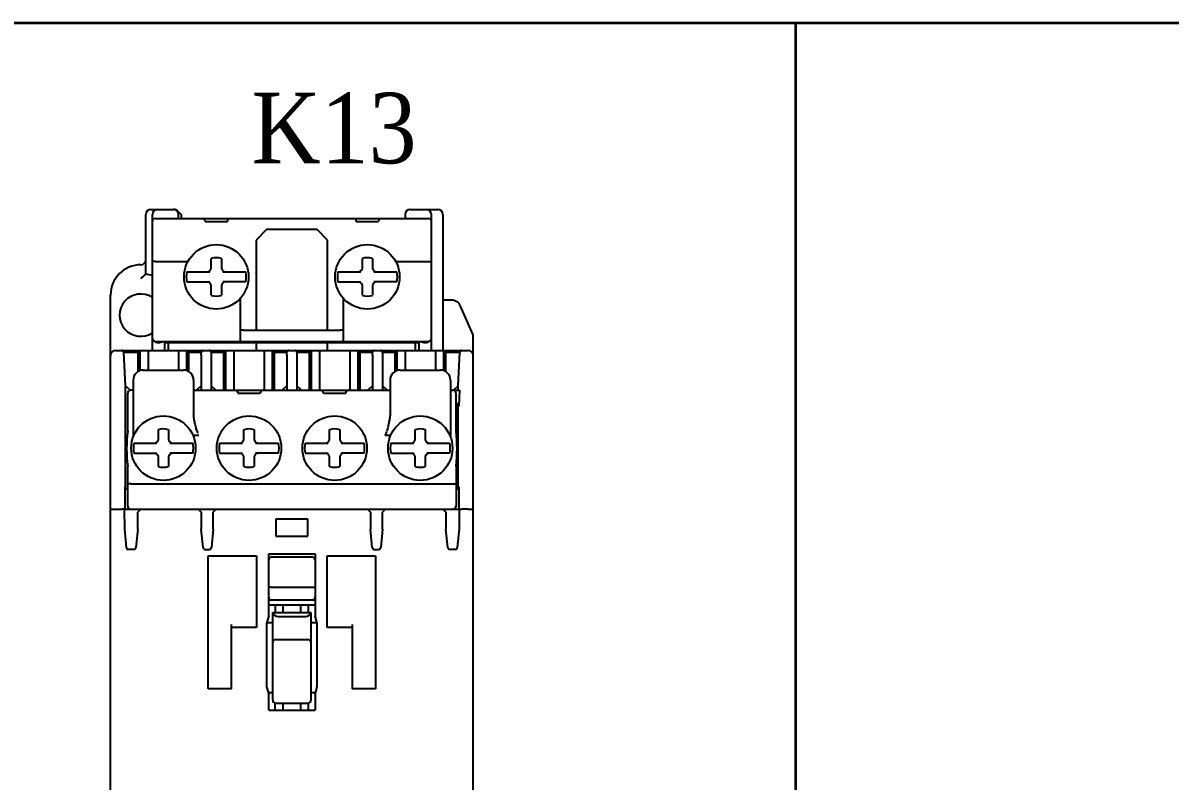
# Model space of a CAD drawing. Header units: millimetres. Extents: x 0 to 19090, y 0 to 12100.
# Drawn here: x 17048.4 to 17162.3, y 10479.6 to 10554.9 of the extents above; entities that cross this region are included whole.
import ezdxf

# ---------------------------------------------------------------- set-up
doc = ezdxf.new("R2010")
doc.units = ezdxf.units.MM
doc.header["$MEASUREMENT"] = 0
doc.layers.add('mang', color=4, linetype='Continuous')
doc.layers.add('NetDam', color=7, linetype='Continuous', lineweight=35)
doc.styles.add('HOATBF.shx', font='', dxfattribs={"width": 0.9})
doc.styles.get('HOATBF.shx').set_extended_font_data('.VnAvant')

msp = doc.modelspace()

# ---------------------------------------------------------------- linework, layer by layer
at = {"color": 7, "linetype": 'Continuous'}
for p, q in [((17061.09, 10536.37), (17063.39, 10536.37)), ((17063.74, 10536.23), (17064.09, 10535.87)), ((17086.84, 10536.37), (17089.59, 10536.37)), ((17060.59, 10529.94), (17060.59, 10535.87)), ((17061.24, 10522.37), (17061.24, 10535.87)), ((17061.54, 10535.47), (17088.64, 10535.47)), ((17063.84, 10535.47), (17063.84, 10535.87)), ((17064.09, 10535.87), (17064.09, 10535.47)), ((17066.49, 10535.17), (17068.69, 10535.17)), ((17081.49, 10535.17), (17083.69, 10535.17)), ((17086.34, 10535.87), (17086.34, 10535.47)), ((17088.94, 10522.37), (17088.94, 10535.87)), ((17090.09, 10535.87), (17090.09, 10522.37)), ((17072.59, 10534.37), (17071.54, 10533.32)), ((17077.59, 10534.37), (17072.59, 10534.37)), ((17078.64, 10533.32), (17077.59, 10534.37)), ((17071.54, 10533.32), (17071.54, 10524.37)), ((17078.64, 10524.37), (17078.64, 10533.32)), ((17061.54, 10531.21), (17064.78, 10531.21)), ((17066.97, 10530.3), (17067.09, 10530.51)), ((17067.09, 10530.51), (17067.09, 10531.51)), ((17068.09, 10531.51), (17068.09, 10530.51)), ((17068.09, 10530.51), (17068.21, 10530.3)), ((17081.97, 10530.3), (17082.09, 10530.51)), ((17082.09, 10530.51), (17082.09, 10531.51)), ((17083.09, 10531.51), (17083.09, 10530.51)), ((17083.09, 10530.51), (17083.21, 10530.3)), ((17085.4, 10531.21), (17088.64, 10531.21)), ((17064.66, 10530.17), (17066.95, 10530.17)), ((17066.76, 10530.17), (17066.97, 10530.3)), ((17068.21, 10530.3), (17068.43, 10530.17)), ((17068.24, 10530.17), (17070.53, 10530.17)), ((17079.66, 10530.17), (17081.95, 10530.17)), ((17081.76, 10530.17), (17081.97, 10530.3)), ((17083.21, 10530.3), (17083.43, 10530.17)), ((17083.24, 10530.17), (17085.53, 10530.17)), ((17064.66, 10529.17), (17066.95, 10529.17)), ((17066.97, 10529.05), (17066.76, 10529.17)), ((17067.09, 10528.84), (17066.97, 10529.05)), ((17067.09, 10527.84), (17067.09, 10528.84)), ((17068.21, 10529.05), (17068.09, 10528.84)), ((17068.09, 10528.84), (17068.09, 10527.84)), ((17068.43, 10529.17), (17068.21, 10529.05)), ((17070.53, 10529.17), (17068.24, 10529.17)), ((17071.54, 10528.72), (17071.59, 10528.72)), ((17079.66, 10529.17), (17081.95, 10529.17)), ((17081.97, 10529.05), (17081.76, 10529.17)), ((17082.09, 10528.84), (17081.97, 10529.05)), ((17082.09, 10527.84), (17082.09, 10528.84)), ((17083.21, 10529.05), (17083.09, 10528.84)), ((17083.09, 10528.84), (17083.09, 10527.84)), ((17083.43, 10529.17), (17083.21, 10529.05)), ((17085.53, 10529.17), (17083.24, 10529.17)), ((17057.09, 10461.87), (17057.09, 10527.87)), ((17069.99, 10523.27), (17069.99, 10527.56)), ((17080.19, 10527.56), (17080.19, 10523.27)), ((17090.93, 10527.37), (17090.09, 10527.37)), ((17093.05, 10523.97), (17091.85, 10526.77)), ((17070.29, 10524.37), (17079.89, 10524.37)), ((17093.09, 10461.87), (17093.09, 10523.77)), ((17061.54, 10523.27), (17088.64, 10523.27)), ((17061.74, 10523.17), (17061.94, 10523.17)), ((17062.44, 10523.27), (17062.44, 10522.37)), ((17062.44, 10523.17), (17087.74, 10523.17)), ((17062.84, 10522.37), (17062.84, 10523.17)), ((17063.84, 10523.27), (17063.84, 10523.17)), ((17064.04, 10523.27), (17064.04, 10523.17)), ((17066.04, 10523.27), (17066.04, 10523.17)), ((17067.64, 10523.27), (17067.64, 10523.17)), ((17071.59, 10522.37), (17071.59, 10523.27)), ((17078.59, 10523.27), (17078.59, 10522.37)), ((17082.54, 10523.17), (17082.54, 10523.27)), ((17084.14, 10523.27), (17084.14, 10523.17)), ((17086.14, 10523.27), (17086.14, 10523.17)), ((17086.34, 10523.17), (17086.34, 10523.27)), ((17087.34, 10523.17), (17087.34, 10522.37)), ((17087.74, 10522.37), (17087.74, 10523.27)), ((17088.24, 10523.17), (17088.44, 10523.17)), ((17057.59, 10522.37), (17092.59, 10522.37)), ((17058.59, 10518.87), (17058.4, 10522.19)), ((17059.84, 10522.17), (17058.4, 10522.17)), ((17059.84, 10522.17), (17060.04, 10522.37)), ((17059.84, 10520.29), (17059.84, 10522.17)), ((17060.04, 10520.38), (17060.04, 10522.37)), ((17060.84, 10522.37), (17060.84, 10520.42)), ((17063.84, 10522.37), (17063.84, 10520.42)), ((17064.64, 10522.37), (17064.64, 10520.38)), ((17064.64, 10522.37), (17064.84, 10522.17)), ((17064.84, 10522.17), (17064.84, 10520.29)), ((17066.09, 10522.17), (17064.84, 10522.17)), ((17066.09, 10521.94), (17066.09, 10522.17)), ((17066.09, 10521.93), (17066.09, 10518.42)), ((17067.09, 10522.17), (17067.09, 10521.94)), ((17068.34, 10522.17), (17067.09, 10522.17)), ((17067.09, 10521.93), (17067.09, 10518.42)), ((17068.34, 10522.17), (17068.54, 10522.37)), ((17068.34, 10518.42), (17068.34, 10522.17)), ((17068.54, 10518.42), (17068.54, 10522.37)), ((17069.34, 10522.37), (17069.34, 10518.42)), ((17072.34, 10522.37), (17072.34, 10518.42)), ((17073.14, 10522.37), (17073.14, 10518.42)), ((17073.14, 10522.37), (17073.34, 10522.17)), ((17073.34, 10522.17), (17073.34, 10518.42)), ((17074.59, 10522.17), (17073.34, 10522.17)), ((17074.59, 10521.94), (17074.59, 10522.17)), ((17074.59, 10521.93), (17074.59, 10518.42)), ((17075.59, 10522.17), (17075.59, 10521.94)), ((17076.84, 10522.17), (17075.59, 10522.17)), ((17075.59, 10521.93), (17075.59, 10518.42)), ((17076.84, 10522.17), (17077.04, 10522.37)), ((17076.84, 10518.42), (17076.84, 10522.17)), ((17077.04, 10518.42), (17077.04, 10522.37)), ((17077.84, 10522.37), (17077.84, 10518.42)), ((17080.84, 10522.37), (17080.84, 10518.42)), ((17081.64, 10522.37), (17081.64, 10518.42)), ((17081.64, 10522.37), (17081.84, 10522.17)), ((17081.84, 10522.17), (17081.84, 10518.42)), ((17083.09, 10522.17), (17081.84, 10522.17)), ((17083.09, 10521.94), (17083.09, 10522.17)), ((17083.09, 10521.93), (17083.09, 10518.42)), ((17084.09, 10522.17), (17084.09, 10521.94)), ((17085.34, 10522.17), (17084.09, 10522.17)), ((17084.09, 10521.93), (17084.09, 10518.42)), ((17085.34, 10522.17), (17085.54, 10522.37)), ((17085.34, 10520.29), (17085.34, 10522.17)), ((17085.54, 10520.38), (17085.54, 10522.37)), ((17086.34, 10522.37), (17086.34, 10520.42)), ((17089.34, 10522.37), (17089.34, 10520.42)), ((17090.14, 10522.37), (17090.14, 10520.38)), ((17090.14, 10522.37), (17090.34, 10522.17)), ((17090.34, 10522.17), (17090.34, 10520.29)), ((17091.78, 10522.17), (17090.34, 10522.17)), ((17091.59, 10518.87), (17091.78, 10522.19)), ((17060.34, 10520.42), (17064.34, 10520.42)), ((17085.84, 10520.42), (17089.84, 10520.42)), ((17059.34, 10519.42), (17059.34, 10513.94)), ((17065.34, 10519.42), (17065.34, 10516.18)), ((17084.84, 10519.42), (17084.84, 10516.18)), ((17090.84, 10519.42), (17090.84, 10513.94)), ((17058.59, 10508.62), (17058.59, 10518.87)), ((17059.05, 10518.42), (17058.59, 10518.87)), ((17058.79, 10514.37), (17058.79, 10518.12)), ((17059.34, 10518.42), (17059.09, 10518.42)), ((17065.34, 10518.42), (17084.84, 10518.42)), ((17066.09, 10518.87), (17065.64, 10518.42)), ((17067.54, 10518.42), (17067.09, 10518.87)), ((17069.74, 10518.12), (17071.94, 10518.12)), ((17074.59, 10518.87), (17074.14, 10518.42)), ((17076.04, 10518.42), (17075.59, 10518.87)), ((17078.24, 10518.12), (17080.44, 10518.12)), ((17083.09, 10518.87), (17082.64, 10518.42)), ((17084.54, 10518.42), (17084.09, 10518.87)), ((17090.84, 10518.42), (17091.09, 10518.42)), ((17091.59, 10518.87), (17091.14, 10518.42)), ((17091.2, 10518.42), (17091.72, 10518.42)), ((17091.39, 10514.37), (17091.39, 10518.12)), ((17091.59, 10518.42), (17091.59, 10518.87)), ((17091.72, 10518.42), (17091.66, 10516.82)), ((17091.39, 10516.92), (17091.68, 10517.21)), ((17091.59, 10516.82), (17091.6, 10517.14)), ((17091.59, 10508.62), (17091.59, 10517.12)), ((17091.66, 10516.82), (17091.59, 10516.82)), ((17061.84, 10513.51), (17061.84, 10514.51)), ((17062.84, 10514.51), (17062.84, 10513.51)), ((17070.34, 10513.51), (17070.34, 10514.51)), ((17071.34, 10514.51), (17071.34, 10513.51)), ((17078.84, 10513.51), (17078.84, 10514.51)), ((17079.84, 10514.51), (17079.84, 10513.51)), ((17087.34, 10513.51), (17087.34, 10514.51)), ((17088.34, 10514.51), (17088.34, 10513.51)), ((17059.34, 10513.99), (17059.43, 10513.99)), ((17061.72, 10513.3), (17061.84, 10513.51)), ((17062.84, 10513.51), (17062.96, 10513.3)), ((17065.84, 10513.94), (17065.26, 10513.94)), ((17070.22, 10513.3), (17070.34, 10513.51)), ((17071.34, 10513.51), (17071.46, 10513.3)), ((17078.72, 10513.3), (17078.84, 10513.51)), ((17079.84, 10513.51), (17079.96, 10513.3)), ((17084.93, 10513.94), (17084.34, 10513.94)), ((17087.22, 10513.3), (17087.34, 10513.51)), ((17088.34, 10513.51), (17088.46, 10513.3)), ((17090.76, 10513.99), (17090.84, 10513.99)), ((17059.41, 10513.17), (17061.7, 10513.17)), ((17061.51, 10513.17), (17061.72, 10513.3)), ((17062.96, 10513.3), (17063.18, 10513.17)), ((17062.99, 10513.17), (17065.28, 10513.17)), ((17067.91, 10513.17), (17070.2, 10513.17)), ((17070.01, 10513.17), (17070.22, 10513.3)), ((17071.46, 10513.3), (17071.68, 10513.17)), ((17071.49, 10513.17), (17073.78, 10513.17)), ((17076.41, 10513.17), (17078.7, 10513.17)), ((17078.51, 10513.17), (17078.72, 10513.3)), ((17079.96, 10513.3), (17080.18, 10513.17)), ((17079.99, 10513.17), (17082.28, 10513.17)), ((17084.91, 10513.17), (17087.2, 10513.17)), ((17087.01, 10513.17), (17087.22, 10513.3)), ((17088.46, 10513.3), (17088.68, 10513.17)), ((17088.49, 10513.17), (17090.78, 10513.17)), ((17059.41, 10512.17), (17061.7, 10512.17)), ((17061.72, 10512.05), (17061.51, 10512.17)), ((17061.84, 10511.84), (17061.72, 10512.05)), ((17061.84, 10510.84), (17061.84, 10511.84)), ((17062.96, 10512.05), (17062.84, 10511.84)), ((17062.84, 10511.84), (17062.84, 10510.84)), ((17063.18, 10512.17), (17062.96, 10512.05)), ((17065.28, 10512.17), (17062.99, 10512.17)), ((17067.91, 10512.17), (17070.2, 10512.17)), ((17070.22, 10512.05), (17070.01, 10512.17)), ((17070.34, 10511.84), (17070.22, 10512.05)), ((17070.34, 10510.84), (17070.34, 10511.84)), ((17071.46, 10512.05), (17071.34, 10511.84)), ((17071.34, 10511.84), (17071.34, 10510.84)), ((17071.68, 10512.17), (17071.46, 10512.05)), ((17073.78, 10512.17), (17071.49, 10512.17)), ((17076.41, 10512.17), (17078.7, 10512.17)), ((17078.72, 10512.05), (17078.51, 10512.17)), ((17078.84, 10511.84), (17078.72, 10512.05)), ((17078.84, 10510.84), (17078.84, 10511.84)), ((17079.96, 10512.05), (17079.84, 10511.84)), ((17079.84, 10511.84), (17079.84, 10510.84)), ((17080.18, 10512.17), (17079.96, 10512.05)), ((17082.28, 10512.17), (17079.99, 10512.17)), ((17084.91, 10512.17), (17087.2, 10512.17)), ((17087.22, 10512.05), (17087.01, 10512.17)), ((17087.34, 10511.84), (17087.22, 10512.05)), ((17087.34, 10510.84), (17087.34, 10511.84)), ((17088.46, 10512.05), (17088.34, 10511.84)), ((17088.34, 10511.84), (17088.34, 10510.84)), ((17088.68, 10512.17), (17088.46, 10512.05)), ((17090.78, 10512.17), (17088.49, 10512.17)), ((17058.79, 10506.92), (17058.79, 10510.88)), ((17091.39, 10510.88), (17091.39, 10506.92)), ((17058.51, 10508.82), (17058.52, 10506.62)), ((17058.59, 10508.82), (17058.51, 10508.82)), ((17059.09, 10509.12), (17091.09, 10509.12)), ((17091.39, 10508.67), (17091.59, 10508.87)), ((17091.59, 10508.82), (17091.68, 10508.82)), ((17091.68, 10508.82), (17091.66, 10506.62)), ((17058.51, 10508.62), (17058.79, 10508.62)), ((17091.39, 10508.62), (17091.67, 10508.62)), ((17057.59, 10506.62), (17058.2, 10506.62)), ((17058.45, 10506.62), (17058.46, 10504.62)), ((17058.45, 10506.62), (17091.74, 10506.62)), ((17059.79, 10506.32), (17060.09, 10506.62)), ((17065.79, 10506.62), (17066.09, 10506.32)), ((17067.29, 10506.32), (17067.59, 10506.62)), ((17082.59, 10506.62), (17082.89, 10506.32)), ((17084.09, 10506.32), (17084.39, 10506.62)), ((17090.09, 10506.62), (17090.39, 10506.32)), ((17091.73, 10504.62), (17091.74, 10506.62)), ((17092.59, 10506.62), (17091.98, 10506.62)), ((17059.79, 10504.62), (17059.79, 10506.32)), ((17066.09, 10506.32), (17066.09, 10504.62)), ((17067.29, 10504.62), (17067.29, 10506.32)), ((17073.49, 10505.62), (17073.49, 10503.92)), ((17076.69, 10505.62), (17073.49, 10505.62)), ((17076.69, 10503.92), (17076.69, 10505.62)), ((17082.89, 10506.32), (17082.89, 10504.62)), ((17084.09, 10504.62), (17084.09, 10506.32)), ((17090.39, 10506.32), (17090.39, 10504.62)), ((17058.46, 10504.62), (17058.41, 10504.62)), ((17058.46, 10504.62), (17058.65, 10502.8)), ((17059.79, 10504.62), (17059.61, 10502.81)), ((17066.27, 10502.81), (17066.09, 10504.62)), ((17067.29, 10504.62), (17067.11, 10502.81)), ((17083.07, 10502.81), (17082.89, 10504.62)), ((17084.09, 10504.62), (17083.91, 10502.81)), ((17090.57, 10502.81), (17090.39, 10504.62)), ((17091.53, 10502.8), (17091.73, 10504.62)), ((17091.77, 10504.62), (17091.73, 10504.62)), ((17073.49, 10503.92), (17076.69, 10503.92)), ((17059.41, 10502.62), (17058.75, 10502.62)), ((17066.47, 10502.62), (17066.91, 10502.62)), ((17066.79, 10488.77), (17066.79, 10501.97)), ((17066.79, 10501.97), (17071.59, 10501.97)), ((17071.59, 10501.97), (17071.59, 10494.87)), ((17072.79, 10496.02), (17072.79, 10502.17)), ((17072.79, 10502.17), (17077.39, 10502.17)), ((17077.39, 10502.17), (17077.39, 10496.02)), ((17078.59, 10494.87), (17078.59, 10501.97)), ((17078.59, 10501.97), (17083.39, 10501.97)), ((17083.27, 10502.62), (17083.71, 10502.62)), ((17083.39, 10501.97), (17083.39, 10488.77)), ((17091.43, 10502.62), (17090.77, 10502.62)), ((17073.09, 10501.87), (17077.09, 10501.87)), ((17072.99, 10498.87), (17077.19, 10498.87)), ((17077.19, 10497.57), (17072.99, 10497.57)), ((17077.39, 10497.07), (17072.79, 10497.07)), ((17073.19, 10487.67), (17073.19, 10496.37)), ((17073.19, 10496.37), (17076.99, 10496.37)), ((17073.44, 10497.07), (17073.44, 10496.37)), ((17074.24, 10496.37), (17074.24, 10497.07)), ((17075.94, 10497.07), (17075.94, 10496.37)), ((17076.74, 10496.37), (17076.74, 10497.07)), ((17076.99, 10496.37), (17076.99, 10487.67)), ((17069.09, 10488.77), (17069.09, 10495.17)), ((17072.79, 10496.02), (17072.59, 10495.27)), ((17072.59, 10495.27), (17072.59, 10488.97)), ((17072.62, 10495.37), (17073.14, 10495.37)), ((17072.64, 10495.46), (17072.64, 10495.37)), ((17072.74, 10495.37), (17072.65, 10495.47)), ((17073.69, 10495.97), (17076.49, 10495.97)), ((17077.04, 10495.37), (17077.57, 10495.37)), ((17077.59, 10495.27), (17077.39, 10496.02)), ((17077.44, 10495.37), (17077.54, 10495.47)), ((17077.54, 10495.46), (17077.54, 10495.37)), ((17077.59, 10488.97), (17077.59, 10495.27)), ((17081.09, 10495.17), (17081.09, 10488.77)), ((17071.59, 10494.87), (17069.09, 10494.87)), ((17081.09, 10494.87), (17078.59, 10494.87)), ((17073.49, 10493.67), (17076.69, 10493.67)), ((17069.09, 10488.77), (17066.79, 10488.77)), ((17072.59, 10488.97), (17072.79, 10488.22)), ((17073.14, 10488.37), (17072.75, 10488.37)), ((17077.43, 10488.37), (17077.04, 10488.37)), ((17077.39, 10488.22), (17077.59, 10488.97)), ((17083.39, 10488.77), (17081.09, 10488.77)), ((17072.79, 10486.67), (17072.79, 10488.22)), ((17073.44, 10486.67), (17073.44, 10487.38)), ((17073.44, 10487.37), (17076.74, 10487.37)), ((17074.24, 10486.67), (17074.24, 10487.37)), ((17075.94, 10487.37), (17075.94, 10486.67)), ((17076.74, 10486.67), (17076.74, 10487.38)), ((17077.39, 10488.22), (17077.39, 10486.67)), ((17072.79, 10486.67), (17077.39, 10486.67))]:
    msp.add_line(p, q, dxfattribs=at)
for centre in [(17067.59, 10529.67), (17082.59, 10529.67), (17062.34, 10512.67), (17070.84, 10512.67), (17079.34, 10512.67), (17087.84, 10512.67)]:
    msp.add_circle(centre, 3.2, dxfattribs=at)
for centre, radius, start, end in [((17061.09, 10535.87), 0.5, 90, 180), ((17061.74, 10535.87), 0.5, 90, 180), ((17063.34, 10535.87), 0.5, 0, 90), ((17063.39, 10535.87), 0.5, 45, 90), ((17086.84, 10535.87), 0.5, 90, 180), ((17088.44, 10535.87), 0.5, 0, 90), ((17089.59, 10535.87), 0.5, 0, 90), ((17061.54, 10535.17), 0.3, 90, 180), ((17066.19, 10535.17), 0.3, 0, 90), ((17068.99, 10535.17), 0.3, 90, 180), ((17081.19, 10535.17), 0.3, 0, 90), ((17083.99, 10535.17), 0.3, 90, 180), ((17088.64, 10535.17), 0.3, 0, 90), ((17067.59, 10529.67), 1.9, 74.7425, 105.2575), ((17082.59, 10529.67), 1.9, 74.7425, 105.2575), ((17060.09, 10527.87), 3, 90, 180), ((17060.09, 10531.37), 0.5, 270, 360), ((17068.1, 10521.44), 11.35, 131.4599, 134.9239), ((17060.09, 10525.87), 4.1, 73.7088, 82.9953), ((17067.59, 10529.67), 2.98, 170.3274, 189.6726), ((17067.59, 10529.67), 2.98, 350.3274, 9.6726), ((17082.59, 10529.67), 2.98, 170.3274, 189.6726), ((17082.59, 10529.67), 2.98, 350.3274, 9.6726), ((17060.09, 10525.87), 2.1, 56.765, 303.235), ((17067.59, 10529.67), 1.9, 254.7425, 285.2575), ((17082.59, 10529.67), 1.9, 254.7425, 285.2575), ((17090.93, 10526.37), 1, 23.1986, 90), ((17092.59, 10523.77), 0.5, 0, 23.1986), ((17061.54, 10523.57), 0.3, 180, 270), ((17061.74, 10523.67), 0.5, 226.6856, 270), ((17061.94, 10523.67), 0.5, 270, 306.7506), ((17067.64, 10523.67), 0.5, 270, 306.8295), ((17082.54, 10523.67), 0.5, 233.1703, 270), ((17088.24, 10523.67), 0.5, 233.2494, 270), ((17088.44, 10523.67), 0.5, 270, 313.3144), ((17088.64, 10523.57), 0.3, 270, 0), ((17057.59, 10521.87), 0.5, 90, 180), ((17058.2, 10522.17), 0.2, 3.2705, 90), ((17066.29, 10522.17), 0.2, 90, 180), ((17066.28, 10521.93), 0.19, 178.9568, 180.0273), ((17066.89, 10522.17), 0.2, 0, 90), ((17066.9, 10521.93), 0.19, 359.9727, 1.0432), ((17074.79, 10522.17), 0.2, 90, 180), ((17074.78, 10521.93), 0.19, 178.9568, 180.0273), ((17075.39, 10522.17), 0.2, 0, 90), ((17075.4, 10521.93), 0.19, 359.9727, 1.0432), ((17083.29, 10522.17), 0.2, 90, 180), ((17083.28, 10521.93), 0.19, 178.9568, 180.0273), ((17083.89, 10522.17), 0.2, 0, 90), ((17083.9, 10521.93), 0.19, 359.9727, 1.0432), ((17091.98, 10522.17), 0.2, 90, 176.7295), ((17092.59, 10521.87), 0.5, 0, 90), ((17060.34, 10519.42), 1, 90, 180), ((17064.34, 10519.42), 1, 0, 90), ((17085.84, 10519.42), 1, 90, 180), ((17089.84, 10519.42), 1, 0, 90), ((17059.09, 10518.12), 0.3, 90, 180), ((17069.44, 10518.12), 0.3, 0, 90), ((17072.24, 10518.12), 0.3, 90, 180), ((17077.94, 10518.12), 0.3, 0, 90), ((17080.74, 10518.12), 0.3, 90, 180), ((17091.1, 10518.15), 0.278, 67.9186, 91.6394), ((17091.09, 10518.12), 0.3, 0, 67.9684), ((17062.34, 10512.67), 1.9, 74.7425, 105.2575), ((17070.84, 10512.67), 1.9, 74.7425, 105.2575), ((17079.34, 10512.67), 1.9, 74.7425, 105.2575), ((17087.84, 10512.67), 1.9, 74.7425, 105.2575), ((17074.05, 10512.62), 15.36, 173.4585, 186.541), ((17076.13, 10512.62), 15.36, 353.459, 6.5415), ((17062.34, 10512.67), 2.98, 170.3274, 189.6726), ((17062.34, 10512.67), 2.98, 350.3274, 9.6726), ((17070.84, 10512.67), 2.98, 170.3274, 189.6726), ((17070.84, 10512.67), 2.98, 350.3274, 9.6726), ((17079.34, 10512.67), 2.98, 170.3274, 189.6726), ((17079.34, 10512.67), 2.98, 350.3274, 9.6726), ((17087.84, 10512.67), 2.98, 170.3274, 189.6726), ((17087.84, 10512.67), 2.98, 350.3274, 9.6726), ((17062.34, 10512.67), 1.9, 254.7425, 285.2575), ((17070.84, 10512.67), 1.9, 254.7425, 285.2575), ((17079.34, 10512.67), 1.9, 254.7425, 285.2575), ((17087.84, 10512.67), 1.9, 254.7425, 285.2575), ((17059.09, 10506.92), 0.3, 180, 270), ((17091.09, 10506.92), 0.3, 270, 0), ((17059.41, 10502.82), 0.2, 270, 354.2894), ((17066.47, 10502.82), 0.2, 185.7106, 270), ((17066.91, 10502.82), 0.2, 270, 354.2894), ((17083.27, 10502.82), 0.2, 185.7106, 270), ((17083.71, 10502.82), 0.2, 270, 354.2894), ((17090.77, 10502.82), 0.2, 185.7106, 270), ((17073.09, 10501.57), 0.3, 90, 180), ((17077.09, 10501.57), 0.3, 0, 90), ((17073.14, 10495.67), 0.3, 269.9999, 279.5897), ((17077.04, 10495.67), 0.3, 260.411, 270.0001), ((17073.49, 10493.37), 0.3, 90, 180), ((17076.69, 10493.37), 0.3, 0, 90), ((17073.14, 10488.07), 0.3, 80.411, 90.0001), ((17077.04, 10488.07), 0.3, 89.9999, 99.6026), ((17073.49, 10487.67), 0.3, 180, 270), ((17076.69, 10487.67), 0.3, 270, 0)]:
    msp.add_arc(centre, radius, start, end, dxfattribs=at)
for centre, major_axis, ratio, start_param, end_param in [((17091.2, 10516.42), (2.8, 0), 0.714286, 1.570796, 1.610998), ((17065.84, 10519.68), (0.06, 5.47), 0.091445, -3.52854, -3.141593), ((17084.34, 10519.68), (0, 5.74), 0.087156, -3.141593, -2.754645), ((17058.85, 10502.82), (0.2, 0), 0.998384, 3.246183, 4.712389), ((17091.33, 10502.82), (-0.2, 0), 0.998384, 7.853982, 9.320187), ((17072.99, 10497.91), (0, 0.333), 0.6, -4.712389, -3.141593), ((17077.19, 10497.91), (0, 0.333), 0.6, -3.141593, -1.570796), ((17073.69, 10496.47), (0.5, 0), 1, -2.940235, -1.570796), ((17076.49, 10496.47), (0.5, 0), 1, -1.570796, -0.201358)]:
    msp.add_ellipse(centre, major_axis=major_axis, ratio=ratio, start_param=start_param, end_param=end_param, dxfattribs=at)
for points, knots in [([(17061.54, 10531.21), (17061.52, 10531.21), (17061.48, 10531.21), (17061.43, 10531.2), (17061.38, 10531.2), (17061.33, 10531.2), (17061.3, 10531.2), (17061.28, 10531.2), (17061.27, 10531.2), (17061.26, 10531.19), (17061.25, 10531.19), (17061.24, 10531.19), (17061.24, 10531.19), (17061.24, 10531.19)], [0, 0, 0, 0, 0.194101, 0.380719, 0.552715, 0.703498, 0.827352, 0.87769, 0.919663, 0.952917, 0.977218, 0.992576, 1, 1, 1, 1]), ([(17088.64, 10531.21), (17088.66, 10531.21), (17088.7, 10531.21), (17088.76, 10531.2), (17088.81, 10531.2), (17088.85, 10531.2), (17088.88, 10531.2), (17088.91, 10531.2), (17088.92, 10531.2), (17088.93, 10531.19), (17088.94, 10531.19), (17088.94, 10531.19), (17088.94, 10531.19), (17088.94, 10531.19)], [0, 0, 0, 0, 0.194101, 0.380719, 0.552715, 0.703498, 0.827352, 0.87769, 0.919663, 0.952917, 0.977218, 0.992576, 1, 1, 1, 1]), ([(17070.29, 10524.37), (17070.27, 10524.37), (17070.23, 10524.37), (17070.18, 10524.37), (17070.13, 10524.37), (17070.08, 10524.37), (17070.05, 10524.37), (17070.03, 10524.37), (17070.02, 10524.36), (17070.01, 10524.36), (17070, 10524.36), (17069.99, 10524.36), (17069.99, 10524.36), (17069.99, 10524.36)], [0, 0, 0, 0, 0.194101, 0.380719, 0.552715, 0.703498, 0.827352, 0.87769, 0.919663, 0.952917, 0.977218, 0.992576, 1, 1, 1, 1]), ([(17080.19, 10524.36), (17080.19, 10524.36), (17080.19, 10524.36), (17080.19, 10524.36), (17080.18, 10524.36), (17080.17, 10524.36), (17080.16, 10524.37), (17080.13, 10524.37), (17080.1, 10524.37), (17080.06, 10524.37), (17080.01, 10524.37), (17079.95, 10524.37), (17079.91, 10524.37), (17079.89, 10524.37)], [0, 0, 0, 0, 0.007424, 0.022782, 0.047083, 0.080337, 0.12231, 0.172648, 0.296502, 0.447285, 0.619281, 0.805899, 1, 1, 1, 1]), ([(17065.65, 10514.37), (17065.64, 10514.44), (17065.6, 10514.59), (17065.55, 10514.81), (17065.5, 10515.04), (17065.43, 10515.34), (17065.38, 10515.64), (17065.35, 10515.95), (17065.34, 10516.1), (17065.34, 10516.18)], [0, 0, 0, 0, 0.125, 0.250008, 0.375007, 0.500012, 0.749983, 0.874994, 1, 1, 1, 1]), ([(17084.84, 10516.18), (17084.84, 10516.1), (17084.84, 10515.95), (17084.81, 10515.64), (17084.75, 10515.34), (17084.69, 10515.04), (17084.64, 10514.81), (17084.58, 10514.59), (17084.55, 10514.44), (17084.53, 10514.37)], [0, 0, 0, 0, 0.125006, 0.250017, 0.499988, 0.624993, 0.749992, 0.875, 1, 1, 1, 1]), ([(17091.39, 10514.38), (17091.39, 10514.38), (17091.39, 10514.38), (17091.39, 10514.38), (17091.39, 10514.38)], [0, 0, 0, 0, 0.389095, 1, 1, 1, 1]), ([(17059.09, 10509.12), (17059.07, 10509.12), (17059.03, 10509.12), (17058.98, 10509.12), (17058.93, 10509.12), (17058.9, 10509.12), (17058.88, 10509.12), (17058.86, 10509.12), (17058.84, 10509.12), (17058.83, 10509.12), (17058.82, 10509.12), (17058.81, 10509.12), (17058.81, 10509.12), (17058.8, 10509.12), (17058.8, 10509.12), (17058.8, 10509.12), (17058.79, 10509.12), (17058.79, 10509.12), (17058.79, 10509.12), (17058.79, 10509.12)], [0, 0, 0, 0, 0.195342, 0.383101, 0.556044, 0.634844, 0.707507, 0.773336, 0.831705, 0.882061, 0.923926, 0.94155, 0.956909, 0.969969, 0.9807, 0.989079, 0.995084, 0.998713, 1, 1, 1, 1]), ([(17091.09, 10509.12), (17091.11, 10509.12), (17091.15, 10509.12), (17091.21, 10509.12), (17091.25, 10509.12), (17091.28, 10509.12), (17091.3, 10509.12), (17091.32, 10509.12), (17091.34, 10509.12), (17091.36, 10509.12), (17091.37, 10509.12), (17091.37, 10509.12), (17091.38, 10509.12), (17091.38, 10509.12), (17091.39, 10509.12), (17091.39, 10509.12), (17091.39, 10509.12), (17091.39, 10509.12), (17091.39, 10509.12), (17091.39, 10509.12)], [0, 0, 0, 0, 0.195342, 0.383101, 0.556044, 0.634844, 0.707507, 0.773336, 0.831705, 0.882061, 0.923926, 0.94155, 0.956909, 0.969969, 0.9807, 0.989079, 0.995084, 0.998713, 1, 1, 1, 1]), ([(17057.09, 10506.6), (17057.09, 10506.6), (17057.09, 10506.6), (17057.1, 10506.61), (17057.1, 10506.61), (17057.12, 10506.61), (17057.13, 10506.61), (17057.15, 10506.61), (17057.18, 10506.62), (17057.21, 10506.62), (17057.25, 10506.62), (17057.32, 10506.62), (17057.4, 10506.62), (17057.5, 10506.62), (17057.56, 10506.62), (17057.59, 10506.62)], [0, 0, 0, 0, 0.002447, 0.006624, 0.021566, 0.04566, 0.078817, 0.120769, 0.171139, 0.229457, 0.295173, 0.446233, 0.618555, 0.805535, 1, 1, 1, 1]), ([(17058.4, 10506.62), (17058.4, 10506.62), (17058.4, 10506.62), (17058.4, 10506.62), (17058.39, 10506.62), (17058.38, 10506.62), (17058.38, 10506.62), (17058.36, 10506.62), (17058.34, 10506.62), (17058.31, 10506.62), (17058.28, 10506.62), (17058.24, 10506.62), (17058.22, 10506.62), (17058.2, 10506.62)], [0, 0, 0, 0, 0.010653, 0.029747, 0.057354, 0.093302, 0.137301, 0.188976, 0.313489, 0.46246, 0.630608, 0.811939, 1, 1, 1, 1]), ([(17091.78, 10506.62), (17091.78, 10506.62), (17091.78, 10506.62), (17091.79, 10506.62), (17091.79, 10506.62), (17091.8, 10506.62), (17091.81, 10506.62), (17091.82, 10506.62), (17091.85, 10506.62), (17091.87, 10506.62), (17091.91, 10506.62), (17091.94, 10506.62), (17091.97, 10506.62), (17091.98, 10506.62)], [0, 0, 0, 0, 0.010653, 0.029747, 0.057353, 0.093299, 0.137297, 0.18897, 0.313478, 0.462446, 0.630594, 0.811929, 1, 1, 1, 1]), ([(17092.59, 10506.62), (17092.62, 10506.62), (17092.69, 10506.62), (17092.78, 10506.62), (17092.87, 10506.62), (17092.93, 10506.62), (17092.98, 10506.62), (17093.01, 10506.62), (17093.03, 10506.61), (17093.05, 10506.61), (17093.07, 10506.61), (17093.08, 10506.61), (17093.09, 10506.61), (17093.09, 10506.6), (17093.09, 10506.6), (17093.09, 10506.6)], [0, 0, 0, 0, 0.194465, 0.381445, 0.553767, 0.704827, 0.770543, 0.828861, 0.879231, 0.921183, 0.95434, 0.978434, 0.993376, 0.997553, 1, 1, 1, 1]), ([(17072.99, 10498.87), (17072.98, 10498.87), (17072.95, 10498.87), (17072.92, 10498.87), (17072.88, 10498.87), (17072.85, 10498.87), (17072.83, 10498.87), (17072.81, 10498.87), (17072.8, 10498.86), (17072.79, 10498.86), (17072.79, 10498.86), (17072.79, 10498.86)], [0, 0, 0, 0, 0.193279, 0.3791, 0.550354, 0.700519, 0.823977, 0.916257, 0.974429, 0.99069, 1, 1, 1, 1]), ([(17077.19, 10498.87), (17077.21, 10498.87), (17077.23, 10498.87), (17077.27, 10498.87), (17077.3, 10498.87), (17077.33, 10498.87), (17077.36, 10498.87), (17077.37, 10498.87), (17077.39, 10498.86), (17077.39, 10498.86), (17077.39, 10498.86), (17077.39, 10498.86)], [0, 0, 0, 0, 0.193279, 0.3791, 0.550354, 0.700519, 0.823977, 0.916257, 0.974429, 0.99069, 1, 1, 1, 1])]:
    msp.add_open_spline(points, degree=3, knots=knots, dxfattribs=at)
at = {"layer": 'NetDam', "color": 0}
for p, q in [((16945.09, 10554.87), (17475.09, 10554.87)), ((17125.09, 10554.87), (17125.09, 10394.87))]:
    msp.add_line(p, q, dxfattribs=at)

# ---------------------------------------------------------------- texts
at = {"layer": 'mang', "color": 0, "insert": (17071.09, 10547.95), "char_height": 7, "width": 21.3239, "attachment_point": 1, "style": 'HOATBF.shx'}
msp.add_mtext('{\\fTimes New Roman|b0|i0|c0|p18;\\C1;K13}', dxfattribs=at)

doc.saveas('drawing.dxf')
